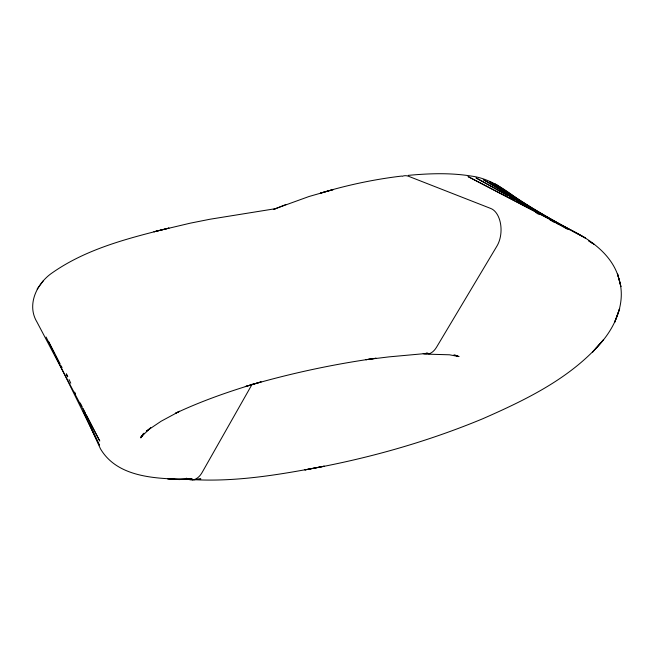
<?xml version="1.0" encoding="UTF-8"?>
<svg xmlns="http://www.w3.org/2000/svg" width="654" height="654" viewBox="0 0 654 654"><rect width="100%" height="100%" fill="white"/><g stroke="black" fill="none" stroke-linecap="round" stroke-linejoin="round"><path stroke-width="0.98" d="M401.801 176.057C374.219 179.31 346.963 185.139 320.386 193.167L333.417 189.529L309.08 196.486L275.293 208.716L209.95 219.245L190.257 223.169L153.935 231.778L169.018 228.074C128.789 238.13 86.998 248.577 52.541 272.628C36.992 283.019 26.381 304.511 36.935 321.972L99.76 441.025L86.263 414.759M252.199 384.119L202.151 472.417A22.604 13.824 -88.3 0 1 186.374 478.172M143.439 433.569L140.79 437.902L144.027 433.193L140.52 437.534L150.706 427.798L146.308 431.215L161.129 421.233L179.613 411.268L175.337 413.369C202.936 400.362 231.876 390.454 261.118 381.879L245.283 386.571C288.128 373.924 331.905 364.409 376.148 358.237L365.872 359.7L389.024 356.871L428.059 353.315L426.204 353.029M43.548 280.476L37.155 289.06M275.293 208.716L273.519 209.501L286.1 204.432M192.399 479.913L200.892 478.973L193.96 479.668C237.786 481.973 281.4 474.346 324.286 466.188L304.87 469.907C365.758 459.173 425.697 442.447 482.824 418.724C525.26 400.068 568.882 379.099 600.127 343.816C615.488 326.665 626.23 302.042 618.986 279.021C613.378 257.406 594.527 242.413 575.602 232.399L468.011 176.564L570.075 229.971M408.243 175.37C429.13 173.424 450.344 172.689 471.133 176.049C489.969 178.387 505.607 189.881 520.241 201.056M428.762 354.198L449.502 354.795L458.879 356.569L455.601 355.326L456.492 355.972M188.875 479.464C158.448 478.638 118.088 478.614 100.479 448.84L83.164 410.965M454.015 354.746L458.879 356.569M571.882 230.919L585.428 238.007L475.998 177.88L507.896 195.791M509.67 196.78L514.984 199.772M516.758 200.762L522.08 203.746M523.846 204.743L525.62 205.74M549.548 219.172L567.271 229.121M591.2 242.552L593.857 244.048L588.592 240.974M568.4 229.202L483.265 179.564L505.902 193.224M507.643 194.271L510.259 195.848M512 196.903L513.742 197.949M516.349 199.527L518.091 200.582M549.442 219.491L553.799 222.123M545.281 216.049L489.74 181.616L512.875 196.641M547.014 217.128L559.162 224.665M530.934 207.531L495.372 184.036L512.859 196.314M532.626 208.651L536.01 210.882M514.526 197.483L516.194 198.653M535.348 212.1L537.841 213.858M537.751 213.433L539.419 214.618M48.568 341.396L60.201 364.041M61.133 365.848L62.065 367.662M74.63 392.114L75.562 393.929M80.213 402.987L82.077 406.608M83.001 408.423L85.331 412.952M46.066 336.998L54.192 353.487M55.1 355.318L99.351 445.088L89.541 423.849M66.487 373.99L67.771 376.753M69.046 379.524L70.755 383.219M66.267 374.006L67.534 376.778M423.195 353.634A22.604 13.824 -88.3 0 0 436.57 347.168L496.975 246.01A22.604 13.824 -88.3 0 0 490.835 208.503L408.595 176.302A22.604 13.824 -88.3 0 0 402.341 176.245M619.64 308.672L614.646 322.34L619.64 308.672M596.007 348.23L592.491 352.204L603.634 339.647L596.007 348.23M191.892 478.72L179.286 479.578L167.522 478.753L175.427 479.268L191.892 478.72M619.485 281.007L617.417 273.454L620.916 286.624L619.485 281.007"/></g></svg>
